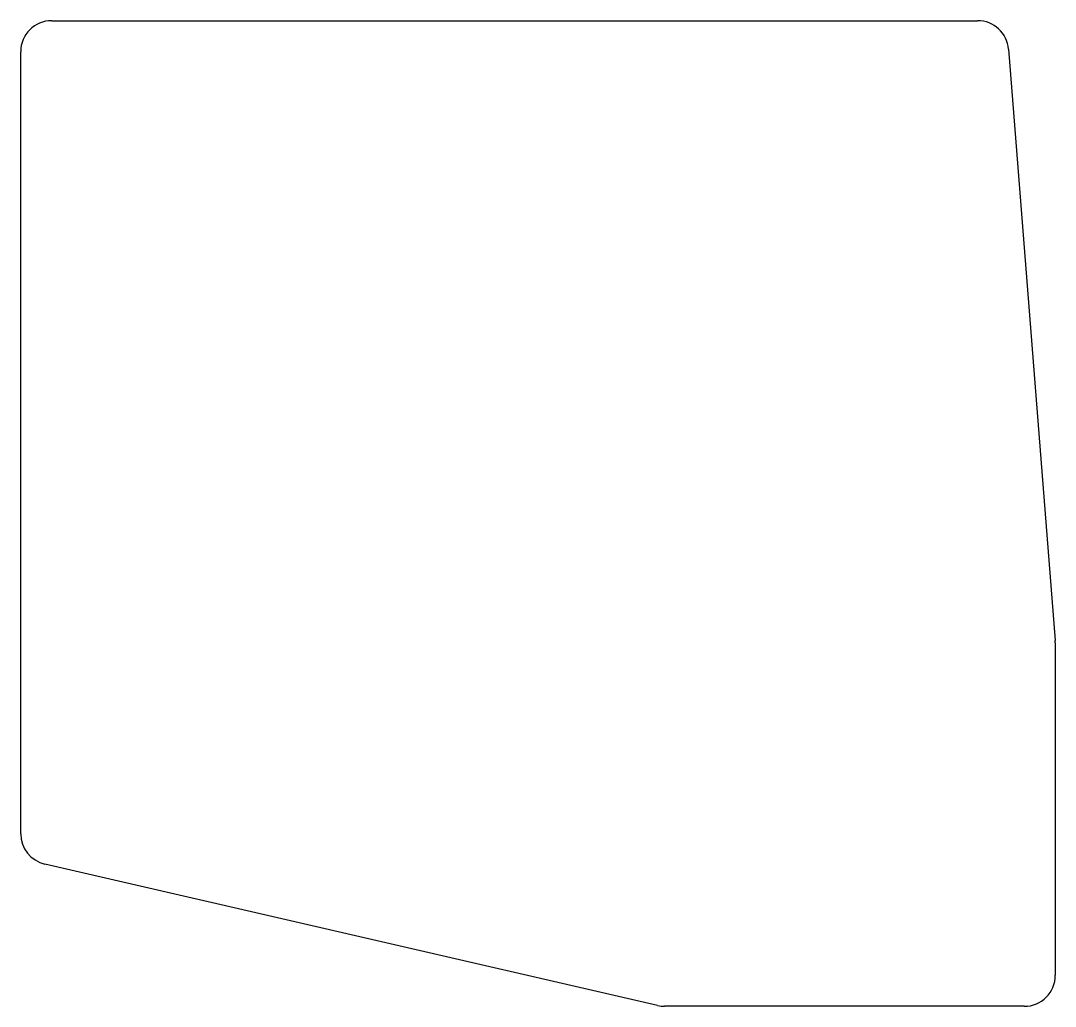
# Model space of a CAD drawing. Header units: millimetres. Extents: x 142.9 to 242.9, y -200 to -104.8.
import ezdxf

# ---------------------------------------------------------------- set-up
doc = ezdxf.new("R2010")
doc.units = ezdxf.units.MM

msp = doc.modelspace()

# ---------------------------------------------------------------- linework, layer by layer
for p, q in [((145.875, -104.775), (235.353, -104.775)), ((142.875, -183.351), (142.875, -107.775)), ((238.343, -107.539), (242.856, -164.665)), ((242.865, -164.901), (242.865, -197.025)), ((204.432, -199.948), (145.2, -186.274)), ((239.865, -200.025), (205.107, -200.025))]:
    msp.add_line(p, q)
for centre, start, end in [((145.875, -107.775), 90, 180), ((235.353, -107.775), 4.51642, 90), ((239.865, -164.901), 0, 4.51642), ((145.875, -183.351), 180, 257.00082), ((239.865, -197.025), 270, 0), ((205.107, -197.025), 257.00082, 270)]:
    msp.add_arc(centre, 3, start, end)

doc.saveas('drawing.dxf')
